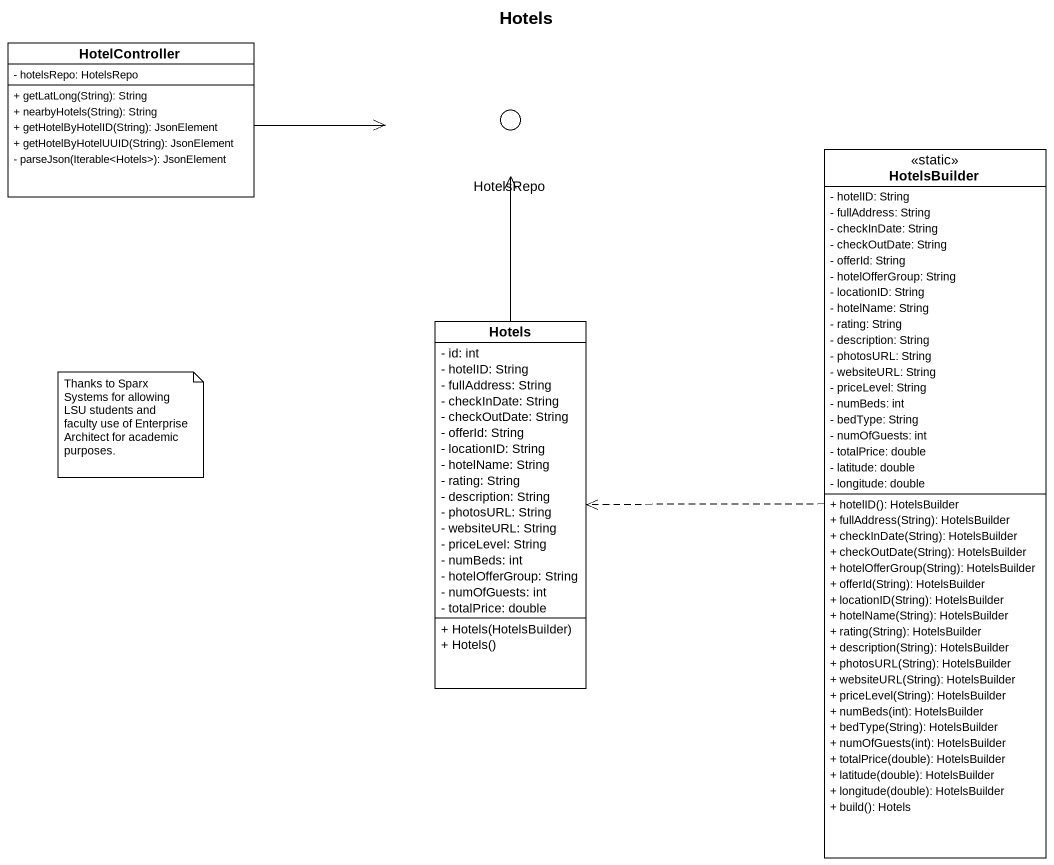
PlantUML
@startuml
title Hotels
allowmixing
hide circle
hide empty members
skinparam classAttributeIconSize 0
class HotelController {
  - hotelsRepo: HotelsRepo
  + getLatLong(String): String
  + nearbyHotels(String): String
  + getHotelByHotelID(String): JsonElement
  + getHotelByHotelUUID(String): JsonElement
  - parseJson(Iterable<Hotels>): JsonElement
}
() HotelsRepo <<interface>>
class HotelsBuilder <<static>> {
  - hotelID: String
  - fullAddress: String
  - checkInDate: String
  - checkOutDate: String
  - offerId: String
  - hotelOfferGroup: String
  - locationID: String
  - hotelName: String
  - rating: String
  - description: String
  - photosURL: String
  - websiteURL: String
  - priceLevel: String
  - numBeds: int
  - bedType: String
  - numOfGuests: int
  - totalPrice: double
  - latitude: double
  - longitude: double
  + hotelID(): HotelsBuilder
  + fullAddress(String): HotelsBuilder
  + checkInDate(String): HotelsBuilder
  + checkOutDate(String): HotelsBuilder
  + hotelOfferGroup(String): HotelsBuilder
  + offerId(String): HotelsBuilder
  + locationID(String): HotelsBuilder
  + hotelName(String): HotelsBuilder
  + rating(String): HotelsBuilder
  + description(String): HotelsBuilder
  + photosURL(String): HotelsBuilder
  + websiteURL(String): HotelsBuilder
  + priceLevel(String): HotelsBuilder
  + numBeds(int): HotelsBuilder
  + bedType(String): HotelsBuilder
  + numOfGuests(int): HotelsBuilder
  + totalPrice(double): HotelsBuilder
  + latitude(double): HotelsBuilder
  + longitude(double): HotelsBuilder
  + build(): Hotels
}
class Hotels {
  - id: int
  - hotelID: String
  - fullAddress: String
  - checkInDate: String
  - checkOutDate: String
  - offerId: String
  - locationID: String
  - hotelName: String
  - rating: String
  - description: String
  - photosURL: String
  - websiteURL: String
  - priceLevel: String
  - numBeds: int
  - hotelOfferGroup: String
  - numOfGuests: int
  - totalPrice: double
  + Hotels(HotelsBuilder)
  + Hotels()
}
HotelController -right-> HotelsRepo
HotelsBuilder .left.> Hotels
Hotels -up-> HotelsRepo
note as N1
  Thanks to Sparx Systems for allowing LSU students and faculty use of Enterprise Architect for academic purposes.
end note
@enduml
